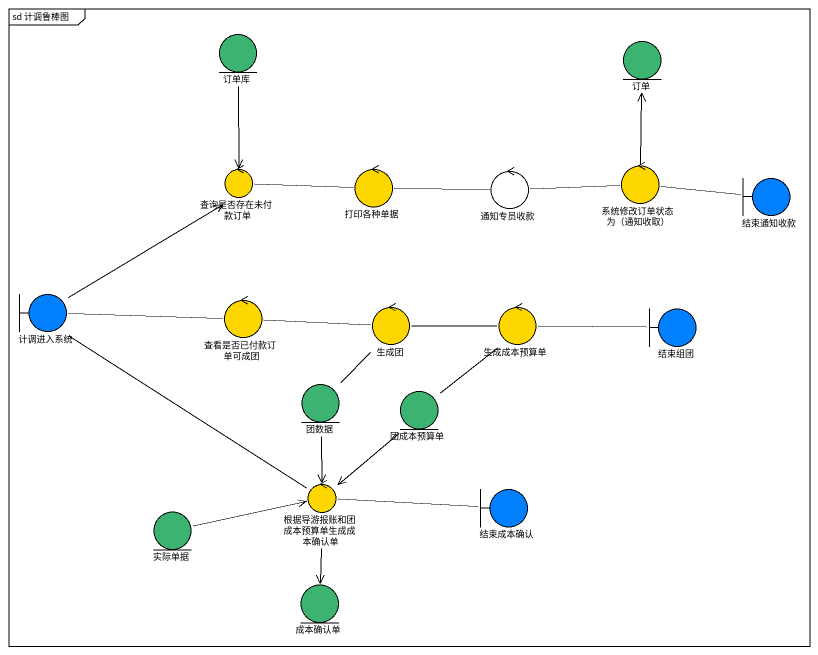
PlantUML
@startuml
mainframe sd 计调鲁棒图
entity 订单库 #3CB371
entity 订单 #3CB371
control 查询是否存在未付款订单 #FFD700
control 打印各种单据 #FFD700
control 通知专员收款
control "系统修改订单状态为（通知收取）" as 系统修改订单状态为_通知收取 #FFD700
boundary 结束通知收款 #0080FF
boundary 计调进入系统 #0080FF
control 查看是否已付款订单可成团 #FFD700
control 生成团 #FFD700
control 生成成本预算单 #FFD700
boundary 结束组团 #0080FF
entity 团数据 #3CB371
entity 团成本预算单 #3CB371
entity 实际单据 #3CB371
control 根据导游报账和团成本预算单生成成本确认单 #FFD700
boundary 结束成本确认 #0080FF
entity 成本确认单 #3CB371
订单库 --> 查询是否存在未付款订单
查询是否存在未付款订单 -right- 打印各种单据
打印各种单据 -right- 通知专员收款
通知专员收款 -right- 系统修改订单状态为_通知收取
系统修改订单状态为_通知收取 -up-> 订单
系统修改订单状态为_通知收取 -right- 结束通知收款
计调进入系统 -up-> 查询是否存在未付款订单
计调进入系统 -right- 查看是否已付款订单可成团
计调进入系统 -- 根据导游报账和团成本预算单生成成本确认单
查看是否已付款订单可成团 -right- 生成团
生成团 -right- 生成成本预算单
生成团 -- 团数据
生成成本预算单 -right- 结束组团
生成成本预算单 -- 团成本预算单
团数据 --> 根据导游报账和团成本预算单生成成本确认单
团成本预算单 --> 根据导游报账和团成本预算单生成成本确认单
实际单据 -right-> 根据导游报账和团成本预算单生成成本确认单
根据导游报账和团成本预算单生成成本确认单 -right- 结束成本确认
根据导游报账和团成本预算单生成成本确认单 --> 成本确认单
@enduml
